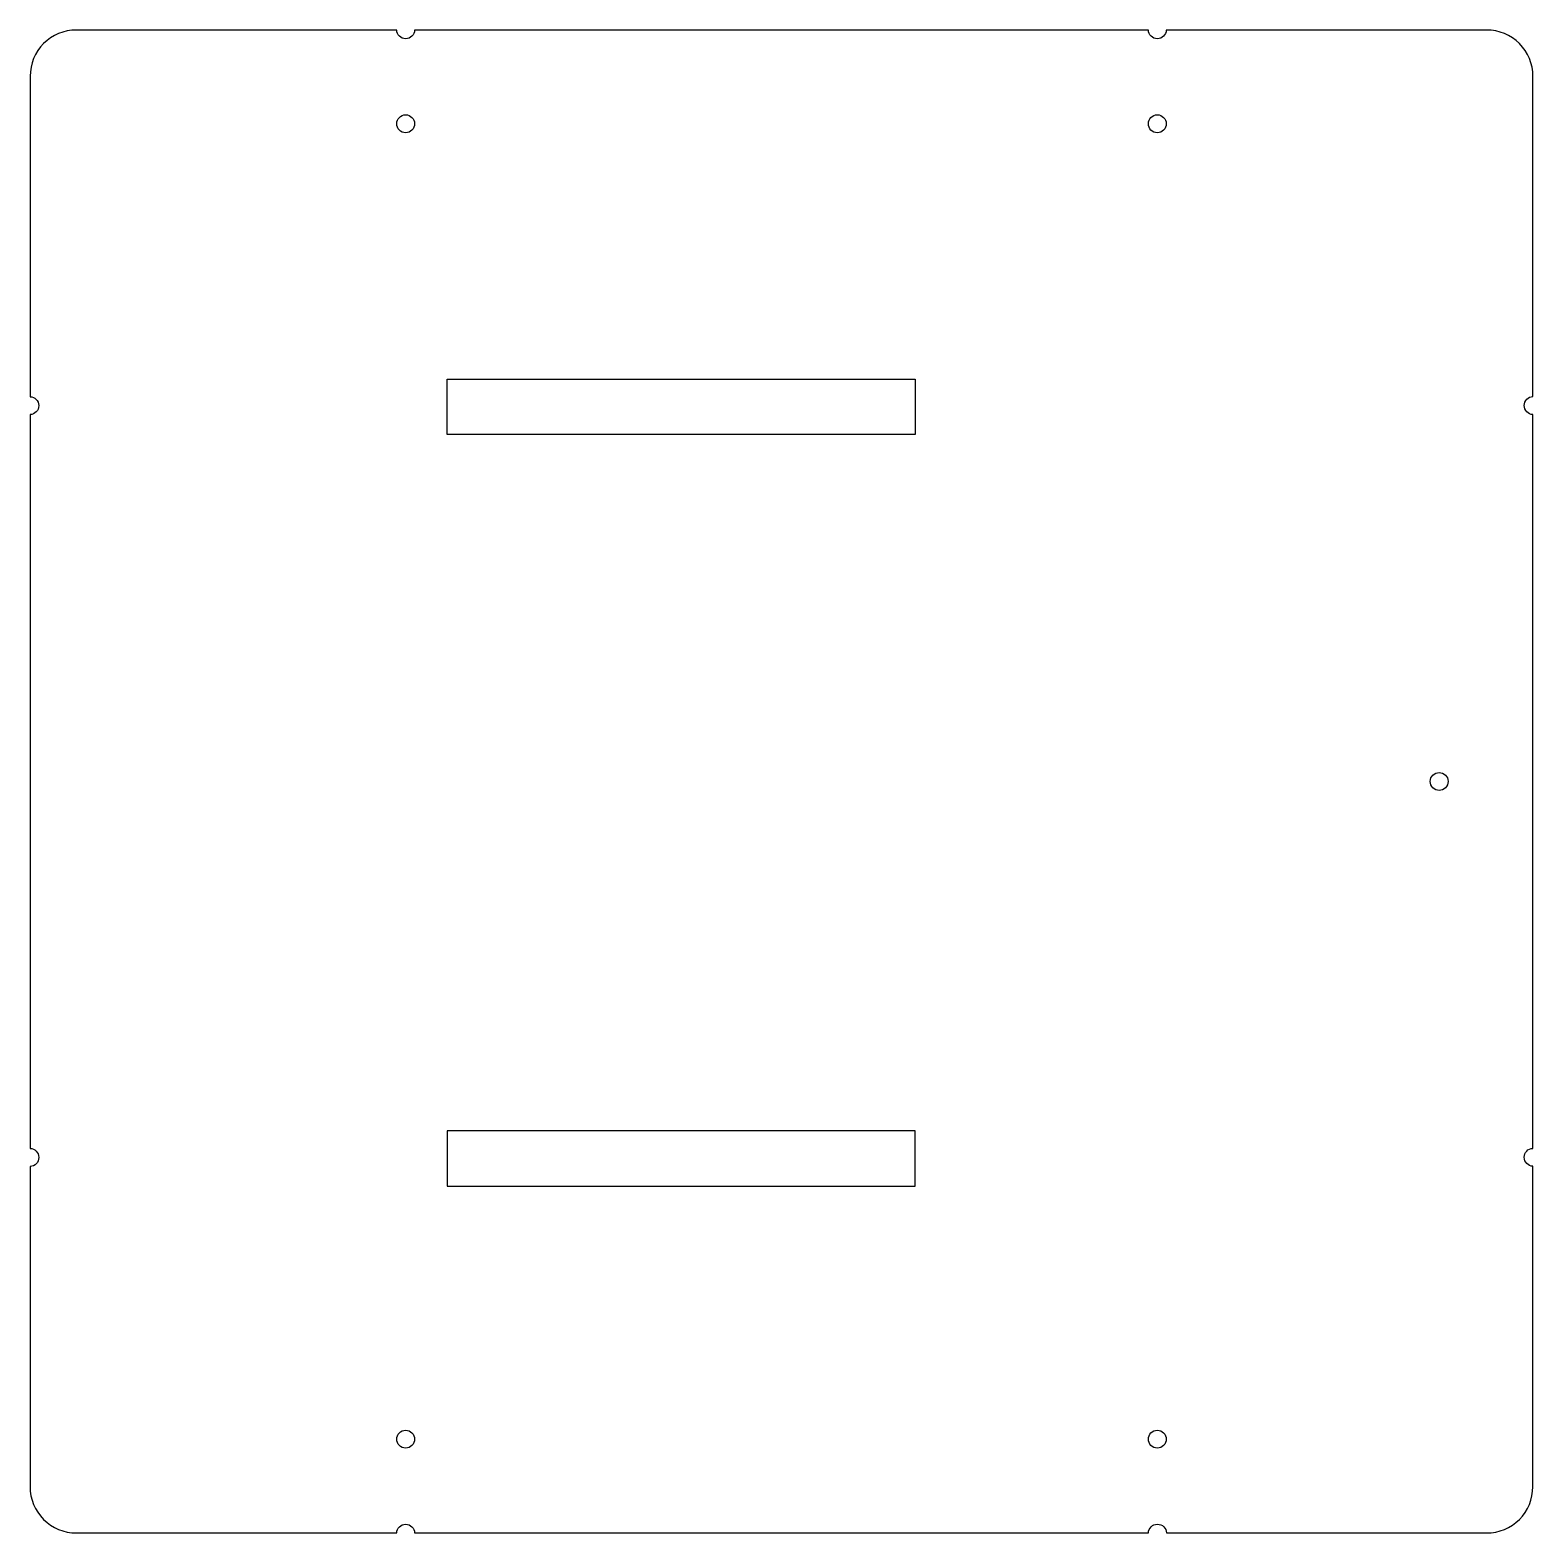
# Model space of a CAD drawing. Header units: millimetres. Extents: x -43 to 125, y -168 to 0.
import ezdxf

# ---------------------------------------------------------------- set-up
doc = ezdxf.new("R2010")
doc.units = ezdxf.units.MM

msp = doc.modelspace()

# ---------------------------------------------------------------- linework, layer by layer
msp.add_lwpolyline([(84.03, -167.95), (119.82, -167.95, 0.41434), (124.97, -162.79), (124.98, -126.97, -0.975498), (124.97, -124.97), (124.98, -42.97, -0.968346), (124.98, -40.95), (124.98, -5.17, 0.414304), (119.81, 0), (84, 0, -0.975498), (82, 0), (0, 0, -0.974998), (-2, 0), (-37.81, 0, 0.414351), (-42.97, -5.16), (-42.98, -40.97, -0.975498), (-42.97, -42.97), (-42.98, -124.97, -0.963531), (-42.97, -127), (-42.97, -162.78, 0.414313), (-37.81, -167.95), (-2, -167.95, -0.975498), (0, -167.95), (82, -167.95, -0.963531)], format="xyb", close=True)
for points in [[(55.93, -45.2), (3.65, -45.2), (3.65, -39), (55.93, -39)], [(55.93, -123), (3.65, -123), (3.65, -129.21), (55.93, -129.21)]]:
    msp.add_lwpolyline(points, close=True)
for centre in [(-1, -10.47), (83, -10.47), (114.5, -83.97), (-1, -157.47), (83, -157.47)]:
    msp.add_circle(centre, 1)

doc.saveas('drawing.dxf')
